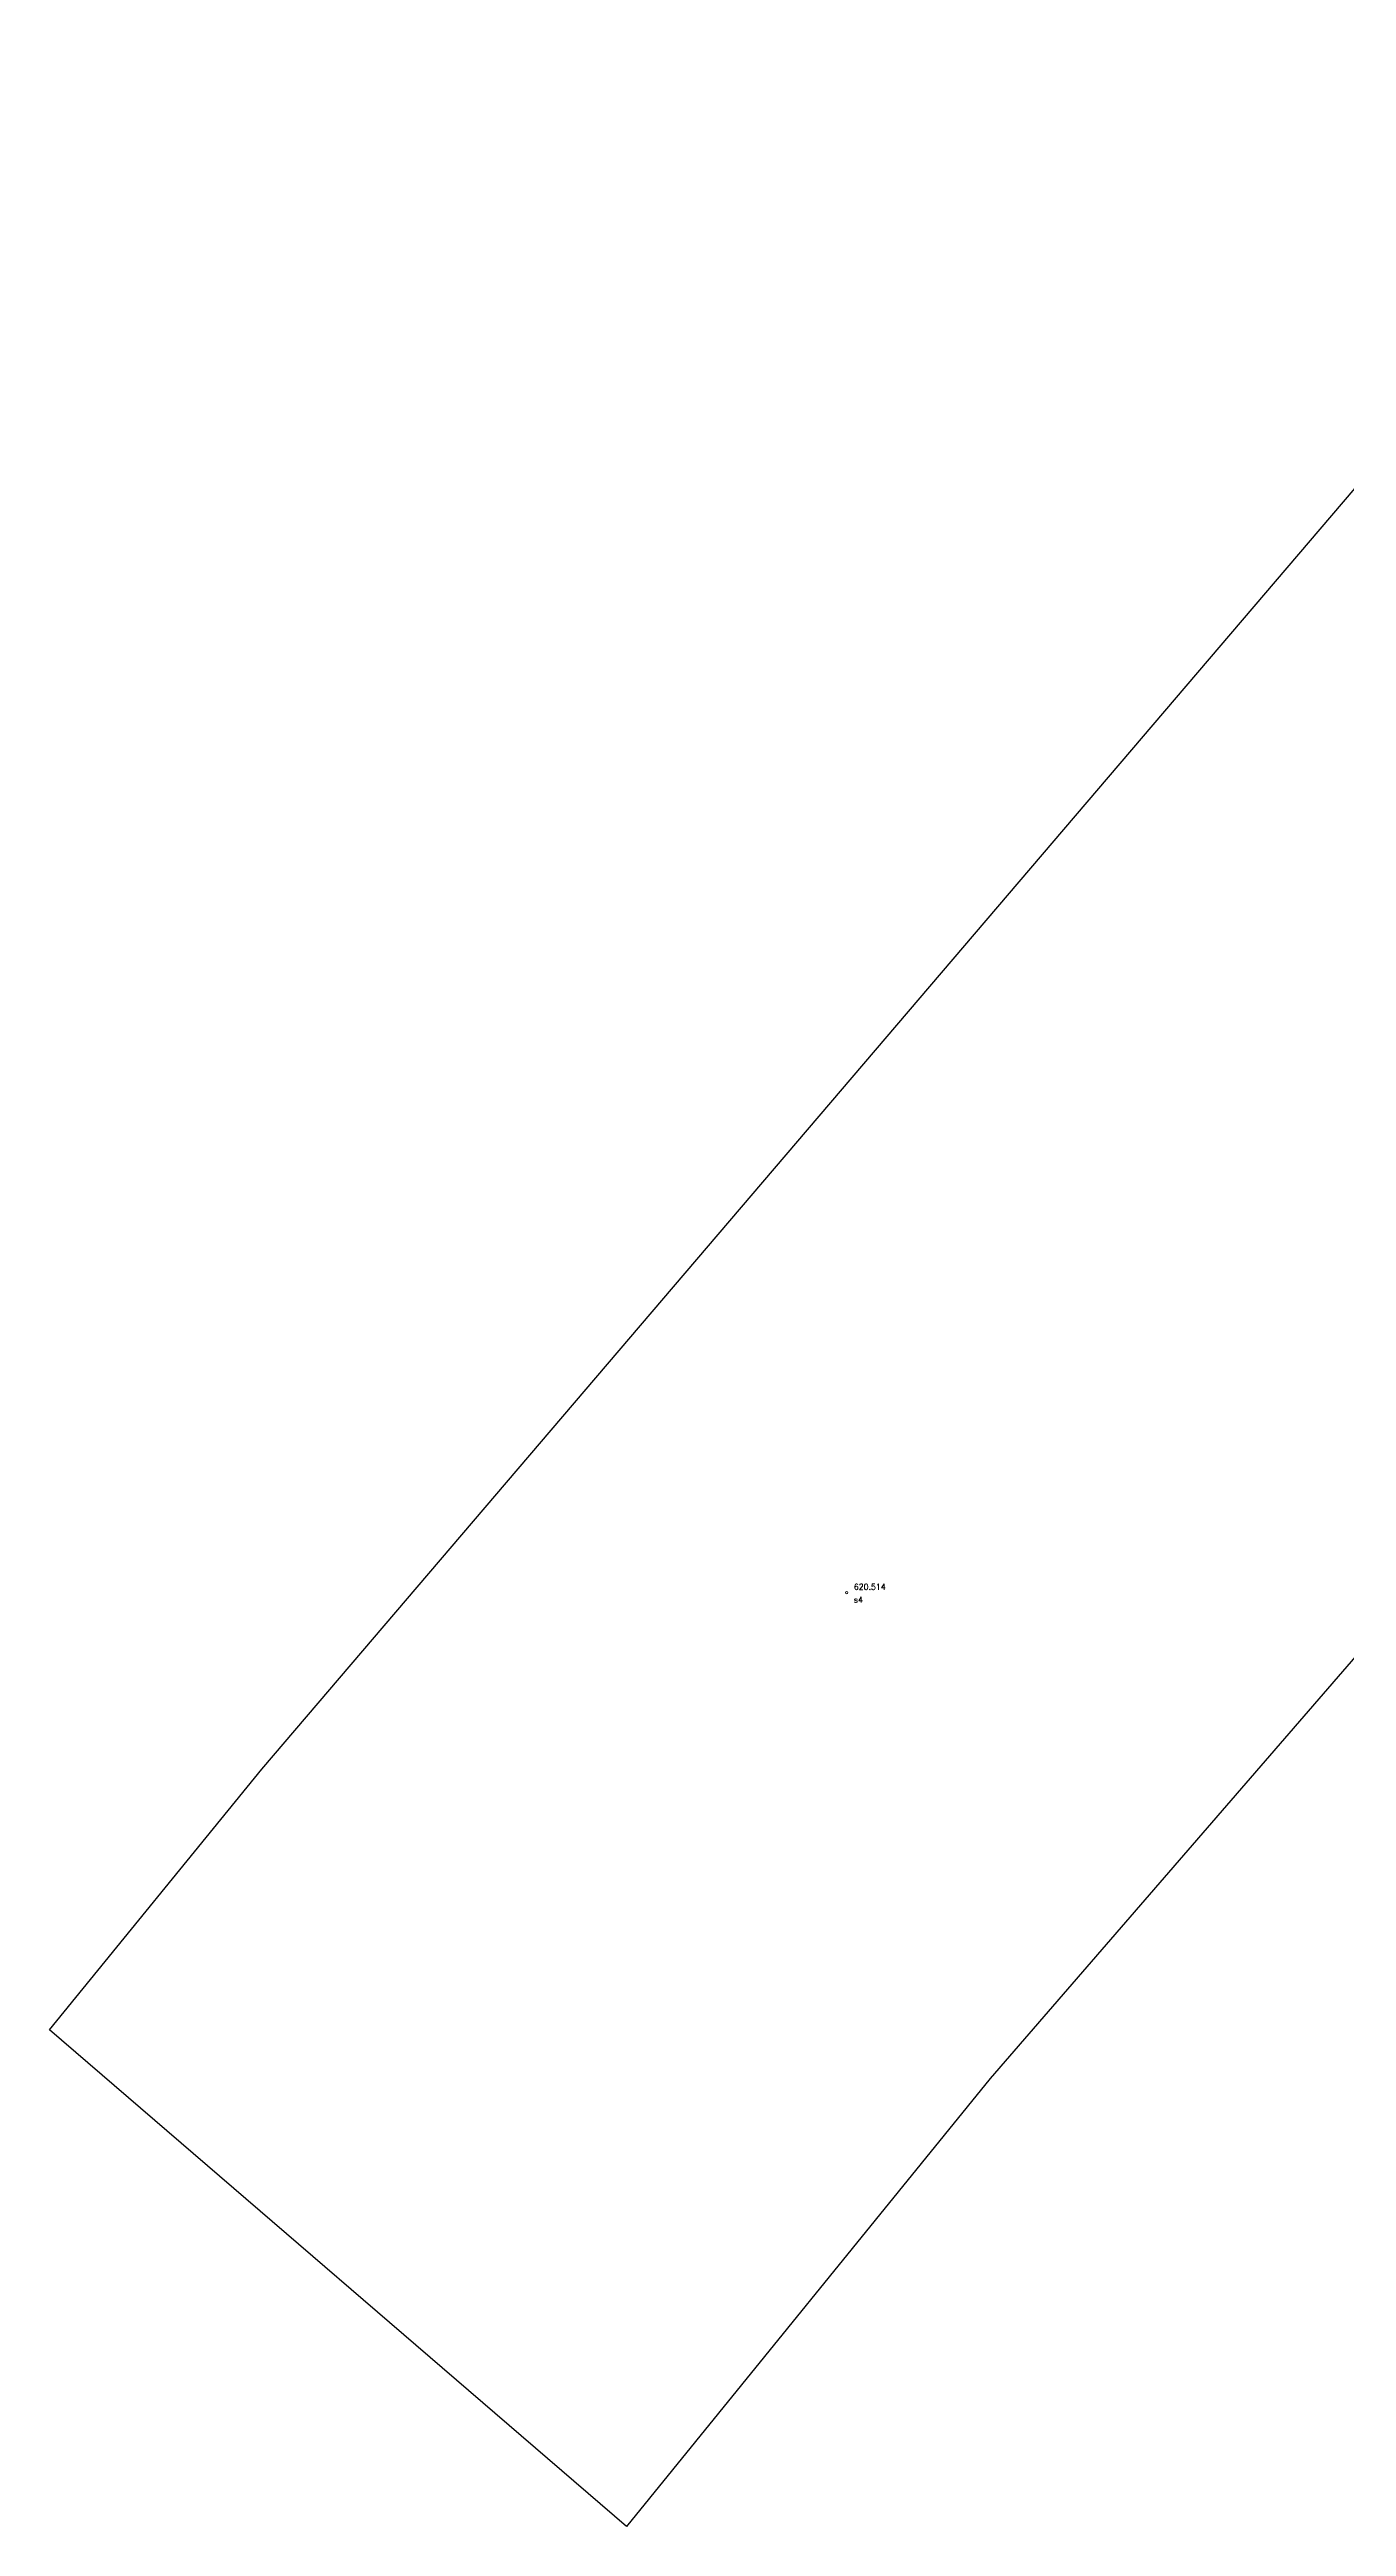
# Model space of a CAD drawing. Header units: metres. Extents: x 7512512.6 to 7512571.9, y 4692061.2 to 4692114.4.
# Drawn here: x 7512512.61 to 7512526.19, y 4692068.97 to 4692094.91 of the extents above; entities that cross this region are included whole.
import ezdxf

# ---------------------------------------------------------------- set-up
doc = ezdxf.new("R2010")
doc.units = ezdxf.units.M
doc.layers.add('Matjet', color=210, linetype='Continuous', lineweight=0)
doc.layers.add('parcela', color=7, linetype='Continuous')
doc.styles.get("Standard").update_dxf_attribs({"font": 'simplex.shx'})

# ---------------------------------------------------------------- blocks, each defined once
blk = doc.blocks.new('*U29', base_point=(7512520.957, 4692078.747, 620.514))
at = {"layer": 'Matjet', "linetype": 'ByBlock', "lineweight": -2}
blk.add_line((7512520.957, 4692078.747, 620.514), (7512520.957, 4692078.747, 620.514), dxfattribs=at)
blk.add_circle((7512520.957, 4692078.747, 620.514), 0.0125, dxfattribs=at)
at = {"layer": 'Matjet', "linetype": 'ByBlock', "char_height": 0.06}
for s, insert, attachment_point in [('s4', (7512521.032, 4692078.702, 620.514), 1), ('620.514', (7512521.032, 4692078.807, 620.514), 4)]:
    blk.add_mtext(s, dxfattribs=dict(at, insert=insert, attachment_point=attachment_point))

msp = doc.modelspace()

# ---------------------------------------------------------------- linework, layer by layer
at = {"layer": 'parcela', "flags": 128}
msp.add_lwpolyline([(7512553.633, 4692107.904), (7512551.683, 4692107.874), (7512544.782, 4692099.565), (7512539.032, 4692092.976), (7512538.122, 4692091.836), (7512533.592, 4692086.406), (7512532.042, 4692084.956), (7512526.552, 4692078.387), (7512522.461, 4692073.657), (7512518.651, 4692068.967), (7512512.611, 4692074.168), (7512514.832, 4692076.897), (7512533.622, 4692098.916), (7512539.853, 4692106.215), (7512546.573, 4692114.364), (7512553.633, 4692107.904)], dxfattribs=at)

# ---------------------------------------------------------------- block references
at = {"layer": 'Matjet'}
msp.add_blockref('*U29', (7512520.957, 4692078.747, 620.514), dxfattribs=at)

doc.saveas('drawing.dxf')
